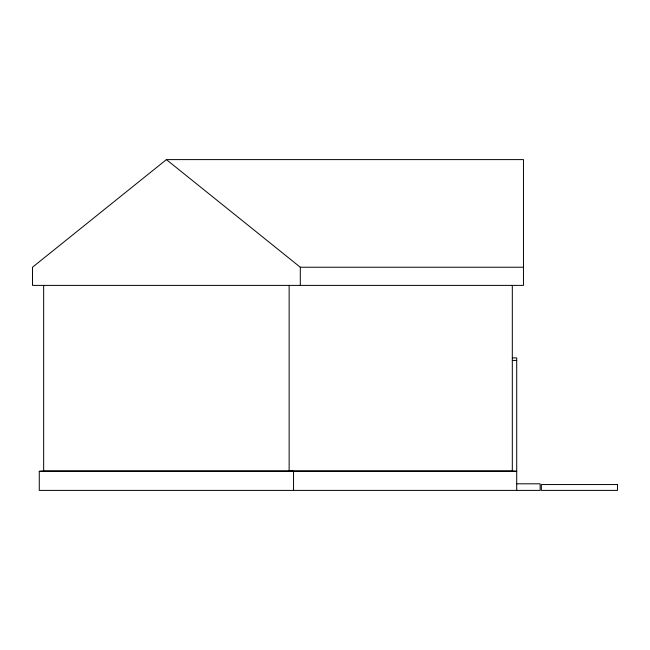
<?xml version="1.0" encoding="UTF-8"?>
<svg xmlns="http://www.w3.org/2000/svg" width="650" height="650" viewBox="0 0 650 650"><rect width="100%" height="100%" fill="white"/><g stroke="black" fill="none" stroke-linecap="round" stroke-linejoin="round"><path stroke-width="0.97" d="M166.4 159.599L32.5 267.231L32.5 285.391L523.469 285.391L523.469 159.599L166.4 159.599L300.3 267.231L523.469 267.231M39.268 471.339L43.656 470.868L512.314 470.868L516.709 471.339L39.268 471.339L39.268 490.401L540.134 490.401L540.134 483.811L516.709 483.811M512.314 357.914L516.709 357.914L516.709 490.401M512.314 360.433L516.709 360.433M512.314 285.391L512.314 470.868M300.3 267.231L300.3 285.391M293.54 490.401L293.54 471.339L289.144 470.868L289.144 285.391M43.656 285.391L43.656 470.868M617.5 484.543L541.352 484.543L541.352 490.401L617.5 490.401L617.5 484.543"/></g></svg>
